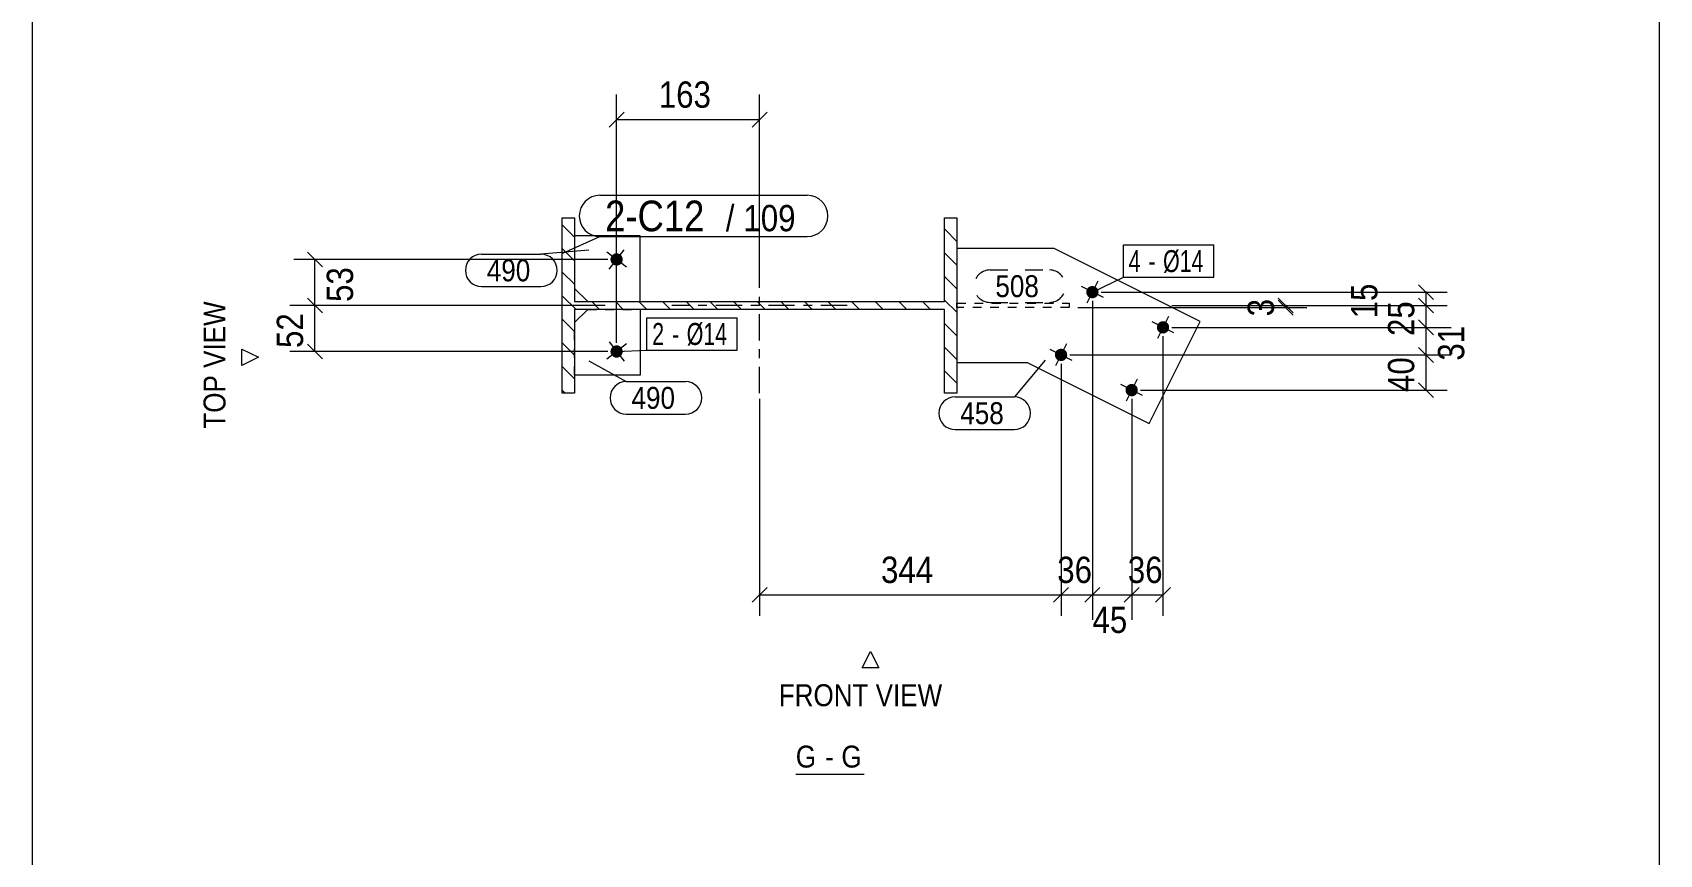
# Model space of a CAD drawing. Header units: millimetres. Extents: x 2 to 579, y 1 to 825.
# Drawn here: x 393.5 to 579, y 456.8 to 550.5 of the extents above; entities that cross this region are included whole.
import ezdxf

# ---------------------------------------------------------------- set-up
doc = ezdxf.new("R2010")
doc.units = ezdxf.units.MM
for name, pattern in [('XKITLINE00', [0]), ('XKITLINE01', [4, 1, -1, 1, -1]), ('XKITLINE02', [4, 2, -2]), ('XKITLINE03', [6, 3, -1, 1, -1])]:
    doc.linetypes.add(name, pattern=pattern)
for name, color, linetype, lineweight in [('Bolt', 3, 'Continuous', 0), ('BoltMark', 7, 'Continuous', 0), ('Dimensions', 7, 'Continuous', 0), ('DrawingSheet', 5, 'Continuous', 0), ('OtherObjectType', 7, 'Continuous', 0), ('Part', 2, 'Continuous', 0), ('PartMark', 7, 'Continuous', 0)]:
    doc.layers.add(name, color=color, linetype=linetype, lineweight=lineweight)
doc.styles.add('ARIAL', font='ARIAL.TTF')
doc.styles.add('ARIAL_NARROW', font='ARIALN.TTF')

# ---------------------------------------------------------------- blocks, each defined once
blk = doc.blocks.new('*A8')
at = {"layer": 'Part', "color": 7, "linetype": 'XKITLINE00', "lineweight": 0}
for p, q in [((498.89, 529.38), (498.89, 529.38)), ((498.89, 529.38), (498.89, 529.38)), ((455.29, 527.18), (453.89, 528.58)), ((497.54, 528.03), (497.49, 528.08)), ((498.89, 526.68), (497.54, 528.03)), ((455.29, 524.48), (453.89, 525.88)), ((498.89, 523.99), (497.49, 525.39)), ((455.29, 521.79), (453.89, 523.19)), ((498.89, 521.29), (497.49, 522.69)), ((455.46, 518.93), (453.89, 520.49)), ((458.15, 518.93), (457.25, 519.83)), ((460.85, 518.93), (459.95, 519.83)), ((463.54, 518.93), (462.64, 519.83)), ((466.23, 518.93), (465.33, 519.83)), ((468.93, 518.93), (468.03, 519.83)), ((471.62, 518.93), (470.72, 519.83)), ((474.32, 518.93), (473.42, 519.83)), ((477.01, 518.93), (476.11, 519.83)), ((479.71, 518.93), (478.81, 519.83)), ((482.4, 518.93), (481.5, 519.83)), ((485.09, 518.93), (484.19, 519.83)), ((487.79, 518.93), (486.89, 519.83)), ((490.48, 518.93), (489.58, 519.83)), ((493.18, 518.93), (492.28, 519.83)), ((495.87, 518.93), (494.97, 519.83)), ((498.89, 518.6), (497.49, 520)), ((455.29, 516.4), (453.89, 517.8)), ((498.89, 515.91), (497.49, 517.31)), ((455.29, 513.71), (453.89, 515.11)), ((498.89, 513.21), (497.49, 514.61)), ((455.29, 511.01), (453.89, 512.41)), ((498.89, 510.52), (497.49, 511.92)), ((454.23, 509.38), (453.89, 509.72))]:
    blk.add_line(p, q, dxfattribs=at)
blk = doc.blocks.new('*A137')
at = {"layer": 'Bolt'}
blk.add_hatch(color=3, dxfattribs=at).paths.add_polyline_path([(459.56, 525.08), (459.58, 525.11), (459.61, 525.13), (459.63, 525.15), (459.66, 525.18), (459.69, 525.2), (459.71, 525.22), (459.74, 525.23), (459.77, 525.25), (459.81, 525.27), (459.84, 525.28), (459.87, 525.29), (459.9, 525.3), (459.94, 525.31), (459.97, 525.32), (460, 525.32), (460.04, 525.32), (460.07, 525.33), (460.11, 525.33), (460.14, 525.32), (460.17, 525.32), (460.21, 525.32), (460.24, 525.31), (460.28, 525.3), (460.31, 525.29), (460.34, 525.28), (460.37, 525.27), (460.4, 525.25), (460.43, 525.24), (460.46, 525.22), (460.49, 525.2), (460.52, 525.18), (460.55, 525.16), (460.57, 525.13), (460.6, 525.11), (460.62, 525.08), (460.64, 525.06), (460.66, 525.03), (460.68, 525), (460.7, 524.97), (460.71, 524.94), (460.73, 524.91), (460.74, 524.88), (460.75, 524.85), (460.76, 524.81), (460.77, 524.78), (460.78, 524.75), (460.78, 524.71), (460.79, 524.68), (460.79, 524.64), (460.79, 524.61), (460.79, 524.58), (460.78, 524.54), (460.78, 524.51), (460.77, 524.47), (460.76, 524.44), (460.75, 524.41), (460.74, 524.37), (460.73, 524.34), (460.72, 524.31), (460.7, 524.28), (460.68, 524.25), (460.66, 524.22), (460.64, 524.2), (460.62, 524.17), (460.6, 524.14), (460.57, 524.12), (460.55, 524.1), (460.52, 524.07), (460.49, 524.05), (460.47, 524.03), (460.44, 524.02), (460.41, 524), (460.37, 523.99), (460.34, 523.97), (460.31, 523.96), (460.28, 523.95), (460.24, 523.94), (460.21, 523.94), (460.18, 523.93), (460.14, 523.93), (460.11, 523.93), (460.07, 523.93), (460.04, 523.93), (460.01, 523.93), (459.97, 523.94), (459.94, 523.94), (459.9, 523.95), (459.87, 523.96), (459.84, 523.97), (459.81, 523.99), (459.78, 524), (459.75, 524.02), (459.72, 524.03), (459.69, 524.05), (459.66, 524.07), (459.63, 524.09), (459.61, 524.12), (459.58, 524.14), (459.56, 524.17), (459.54, 524.19), (459.52, 524.22), (459.5, 524.25), (459.48, 524.28), (459.47, 524.31), (459.45, 524.34), (459.44, 524.37), (459.43, 524.4), (459.42, 524.44), (459.41, 524.47), (459.4, 524.5), (459.4, 524.54), (459.39, 524.57), (459.39, 524.61), (459.39, 524.64), (459.39, 524.68), (459.39, 524.71), (459.4, 524.74), (459.41, 524.78), (459.41, 524.81), (459.42, 524.84), (459.44, 524.88), (459.45, 524.91), (459.46, 524.94), (459.48, 524.97), (459.5, 525), (459.52, 525.03), (459.54, 525.06)], flags=17)
at = {"layer": 'Bolt', "color": 3, "linetype": 'XKITLINE00', "lineweight": 0}
for p, q in [((458.98, 525.49), (461.2, 523.77)), ((459.23, 523.52), (460.95, 525.73))]:
    blk.add_line(p, q, dxfattribs=at)
blk = doc.blocks.new('*A138')
at = {"layer": 'Bolt'}
blk.add_hatch(color=3, dxfattribs=at).paths.add_polyline_path([(460.66, 514.53), (460.68, 514.5), (460.7, 514.47), (460.72, 514.44), (460.73, 514.41), (460.74, 514.38), (460.75, 514.34), (460.76, 514.31), (460.77, 514.28), (460.78, 514.24), (460.78, 514.21), (460.79, 514.18), (460.79, 514.14), (460.79, 514.11), (460.79, 514.07), (460.78, 514.04), (460.78, 514), (460.77, 513.97), (460.76, 513.94), (460.75, 513.9), (460.74, 513.87), (460.73, 513.84), (460.71, 513.81), (460.7, 513.78), (460.68, 513.75), (460.66, 513.72), (460.64, 513.69), (460.62, 513.67), (460.6, 513.64), (460.57, 513.62), (460.55, 513.59), (460.52, 513.57), (460.49, 513.55), (460.46, 513.53), (460.43, 513.52), (460.4, 513.5), (460.37, 513.49), (460.34, 513.47), (460.31, 513.46), (460.28, 513.45), (460.24, 513.44), (460.21, 513.44), (460.17, 513.43), (460.14, 513.43), (460.11, 513.43), (460.07, 513.43), (460.04, 513.43), (460, 513.43), (459.97, 513.44), (459.94, 513.44), (459.9, 513.45), (459.87, 513.46), (459.84, 513.47), (459.81, 513.49), (459.77, 513.5), (459.74, 513.52), (459.71, 513.53), (459.69, 513.55), (459.66, 513.57), (459.63, 513.6), (459.61, 513.62), (459.58, 513.64), (459.56, 513.67), (459.54, 513.7), (459.52, 513.72), (459.5, 513.75), (459.48, 513.78), (459.46, 513.81), (459.45, 513.84), (459.44, 513.87), (459.42, 513.91), (459.41, 513.94), (459.41, 513.97), (459.4, 514.01), (459.39, 514.04), (459.39, 514.08), (459.39, 514.11), (459.39, 514.14), (459.39, 514.18), (459.4, 514.21), (459.4, 514.25), (459.41, 514.28), (459.42, 514.31), (459.43, 514.35), (459.44, 514.38), (459.45, 514.41), (459.47, 514.44), (459.48, 514.47), (459.5, 514.5), (459.52, 514.53), (459.54, 514.56), (459.56, 514.58), (459.58, 514.61), (459.61, 514.63), (459.63, 514.66), (459.66, 514.68), (459.69, 514.7), (459.72, 514.72), (459.75, 514.74), (459.78, 514.75), (459.81, 514.77), (459.84, 514.78), (459.87, 514.79), (459.9, 514.8), (459.94, 514.81), (459.97, 514.82), (460.01, 514.82), (460.04, 514.82), (460.07, 514.83), (460.11, 514.83), (460.14, 514.82), (460.18, 514.82), (460.21, 514.82), (460.24, 514.81), (460.28, 514.8), (460.31, 514.79), (460.34, 514.78), (460.37, 514.77), (460.41, 514.75), (460.44, 514.73), (460.47, 514.72), (460.49, 514.7), (460.52, 514.68), (460.55, 514.65), (460.57, 514.63), (460.6, 514.61), (460.62, 514.58), (460.64, 514.56)], flags=17)
at = {"layer": 'Bolt', "color": 3, "linetype": 'XKITLINE00', "lineweight": 0}
for p, q in [((461.2, 514.99), (458.98, 513.27)), ((459.23, 515.23), (460.95, 513.02))]:
    blk.add_line(p, q, dxfattribs=at)
blk = doc.blocks.new('*A139')
at = {"layer": 'Bolt'}
for points in [[(514, 520.29), (513.97, 520.31), (513.94, 520.33), (513.91, 520.35), (513.88, 520.37), (513.86, 520.39), (513.83, 520.42), (513.81, 520.44), (513.79, 520.47), (513.77, 520.5), (513.75, 520.52), (513.73, 520.55), (513.71, 520.58), (513.7, 520.61), (513.69, 520.65), (513.67, 520.68), (513.66, 520.71), (513.66, 520.74), (513.65, 520.78), (513.64, 520.81), (513.64, 520.85), (513.64, 520.88), (513.64, 520.92), (513.64, 520.95), (513.64, 520.98), (513.65, 521.02), (513.65, 521.05), (513.66, 521.08), (513.67, 521.12), (513.68, 521.15), (513.7, 521.18), (513.71, 521.21), (513.73, 521.24), (513.75, 521.27), (513.76, 521.3), (513.79, 521.33), (513.81, 521.36), (513.83, 521.38), (513.85, 521.41), (513.88, 521.43), (513.91, 521.45), (513.93, 521.47), (513.96, 521.49), (513.99, 521.51), (514.02, 521.52), (514.05, 521.54), (514.08, 521.55), (514.12, 521.56), (514.15, 521.57), (514.18, 521.58), (514.22, 521.59), (514.25, 521.59), (514.28, 521.6), (514.32, 521.6), (514.35, 521.6), (514.39, 521.6), (514.42, 521.6), (514.46, 521.59), (514.49, 521.58), (514.52, 521.58), (514.56, 521.57), (514.59, 521.55), (514.62, 521.54), (514.65, 521.53), (514.68, 521.51), (514.71, 521.49), (514.74, 521.47), (514.77, 521.45), (514.79, 521.43), (514.82, 521.41), (514.84, 521.38), (514.87, 521.36), (514.89, 521.33), (514.91, 521.31), (514.93, 521.28), (514.95, 521.25), (514.96, 521.22), (514.98, 521.19), (514.99, 521.15), (515, 521.12), (515.01, 521.09), (515.02, 521.06), (515.03, 521.02), (515.03, 520.99), (515.04, 520.95), (515.04, 520.92), (515.04, 520.89), (515.04, 520.85), (515.03, 520.82), (515.03, 520.78), (515.02, 520.75), (515.01, 520.72), (515, 520.68), (514.99, 520.65), (514.98, 520.62), (514.96, 520.59), (514.95, 520.56), (514.93, 520.53), (514.91, 520.5), (514.89, 520.47), (514.87, 520.45), (514.85, 520.42), (514.82, 520.4), (514.8, 520.37), (514.77, 520.35), (514.74, 520.33), (514.71, 520.31), (514.69, 520.29), (514.66, 520.28), (514.62, 520.26), (514.59, 520.25), (514.56, 520.24), (514.53, 520.23), (514.49, 520.22), (514.46, 520.21), (514.43, 520.21), (514.39, 520.2), (514.36, 520.2), (514.32, 520.2), (514.29, 520.2), (514.26, 520.21), (514.22, 520.21), (514.19, 520.22), (514.15, 520.23), (514.12, 520.24), (514.09, 520.25), (514.06, 520.26), (514.03, 520.27)], [(522.05, 516.27), (522.02, 516.29), (521.99, 516.31), (521.96, 516.33), (521.94, 516.35), (521.91, 516.37), (521.89, 516.4), (521.86, 516.42), (521.84, 516.45), (521.82, 516.48), (521.8, 516.5), (521.78, 516.53), (521.77, 516.56), (521.75, 516.6), (521.74, 516.63), (521.73, 516.66), (521.72, 516.69), (521.71, 516.73), (521.7, 516.76), (521.7, 516.79), (521.69, 516.83), (521.69, 516.86), (521.69, 516.9), (521.69, 516.93), (521.7, 516.96), (521.7, 517), (521.71, 517.03), (521.72, 517.07), (521.73, 517.1), (521.74, 517.13), (521.75, 517.16), (521.76, 517.19), (521.78, 517.22), (521.8, 517.25), (521.82, 517.28), (521.84, 517.31), (521.86, 517.34), (521.88, 517.36), (521.91, 517.39), (521.93, 517.41), (521.96, 517.43), (521.99, 517.45), (522.01, 517.47), (522.04, 517.49), (522.07, 517.51), (522.11, 517.52), (522.14, 517.53), (522.17, 517.55), (522.2, 517.56), (522.24, 517.56), (522.27, 517.57), (522.3, 517.58), (522.34, 517.58), (522.37, 517.58), (522.41, 517.58), (522.44, 517.58), (522.47, 517.58), (522.51, 517.57), (522.54, 517.56), (522.58, 517.56), (522.61, 517.55), (522.64, 517.54), (522.67, 517.52), (522.7, 517.51), (522.73, 517.49), (522.76, 517.47), (522.79, 517.46), (522.82, 517.43), (522.85, 517.41), (522.87, 517.39), (522.9, 517.37), (522.92, 517.34), (522.94, 517.31), (522.96, 517.29), (522.98, 517.26), (523, 517.23), (523.02, 517.2), (523.03, 517.17), (523.04, 517.14), (523.06, 517.1), (523.07, 517.07), (523.07, 517.04), (523.08, 517), (523.09, 516.97), (523.09, 516.94), (523.09, 516.9), (523.09, 516.87), (523.09, 516.83), (523.09, 516.8), (523.08, 516.76), (523.07, 516.73), (523.07, 516.7), (523.06, 516.66), (523.05, 516.63), (523.03, 516.6), (523.02, 516.57), (523, 516.54), (522.98, 516.51), (522.96, 516.48), (522.94, 516.45), (522.92, 516.43), (522.9, 516.4), (522.88, 516.38), (522.85, 516.35), (522.82, 516.33), (522.8, 516.31), (522.77, 516.29), (522.74, 516.27), (522.71, 516.26), (522.68, 516.24), (522.65, 516.23), (522.61, 516.22), (522.58, 516.21), (522.55, 516.2), (522.51, 516.19), (522.48, 516.19), (522.44, 516.18), (522.41, 516.18), (522.38, 516.18), (522.34, 516.18), (522.31, 516.19), (522.27, 516.19), (522.24, 516.2), (522.21, 516.21), (522.17, 516.22), (522.14, 516.23), (522.11, 516.24), (522.08, 516.26)], [(510.42, 513.13), (510.39, 513.15), (510.36, 513.17), (510.34, 513.19), (510.31, 513.21), (510.28, 513.23), (510.26, 513.26), (510.24, 513.28), (510.22, 513.31), (510.19, 513.34), (510.18, 513.37), (510.16, 513.4), (510.14, 513.43), (510.13, 513.46), (510.11, 513.49), (510.1, 513.52), (510.09, 513.55), (510.08, 513.59), (510.08, 513.62), (510.07, 513.65), (510.07, 513.69), (510.07, 513.72), (510.07, 513.76), (510.07, 513.79), (510.07, 513.83), (510.08, 513.86), (510.08, 513.89), (510.09, 513.93), (510.1, 513.96), (510.11, 513.99), (510.12, 514.02), (510.14, 514.06), (510.16, 514.09), (510.17, 514.12), (510.19, 514.14), (510.21, 514.17), (510.23, 514.2), (510.26, 514.22), (510.28, 514.25), (510.31, 514.27), (510.33, 514.29), (510.36, 514.31), (510.39, 514.33), (510.42, 514.35), (510.45, 514.37), (510.48, 514.38), (510.51, 514.39), (510.54, 514.41), (510.58, 514.42), (510.61, 514.42), (510.64, 514.43), (510.68, 514.44), (510.71, 514.44), (510.75, 514.44), (510.78, 514.44), (510.81, 514.44), (510.85, 514.44), (510.88, 514.43), (510.92, 514.43), (510.95, 514.42), (510.98, 514.41), (511.02, 514.4), (511.05, 514.38), (511.08, 514.37), (511.11, 514.35), (511.14, 514.34), (511.17, 514.32), (511.19, 514.3), (511.22, 514.27), (511.25, 514.25), (511.27, 514.23), (511.29, 514.2), (511.32, 514.18), (511.34, 514.15), (511.36, 514.12), (511.37, 514.09), (511.39, 514.06), (511.4, 514.03), (511.42, 514), (511.43, 513.96), (511.44, 513.93), (511.45, 513.9), (511.46, 513.86), (511.46, 513.83), (511.46, 513.8), (511.47, 513.76), (511.47, 513.73), (511.46, 513.69), (511.46, 513.66), (511.46, 513.63), (511.45, 513.59), (511.44, 513.56), (511.43, 513.53), (511.42, 513.49), (511.41, 513.46), (511.39, 513.43), (511.38, 513.4), (511.36, 513.37), (511.34, 513.34), (511.32, 513.31), (511.3, 513.29), (511.27, 513.26), (511.25, 513.24), (511.22, 513.21), (511.2, 513.19), (511.17, 513.17), (511.14, 513.15), (511.11, 513.13), (511.08, 513.12), (511.05, 513.1), (511.02, 513.09), (510.99, 513.08), (510.95, 513.07), (510.92, 513.06), (510.89, 513.05), (510.85, 513.05), (510.82, 513.04), (510.79, 513.04), (510.75, 513.04), (510.72, 513.04), (510.68, 513.05), (510.65, 513.05), (510.61, 513.06), (510.58, 513.07), (510.55, 513.08), (510.52, 513.09), (510.48, 513.1), (510.45, 513.12)], [(518.48, 509.11), (518.45, 509.13), (518.42, 509.15), (518.39, 509.17), (518.36, 509.19), (518.34, 509.21), (518.31, 509.24), (518.29, 509.26), (518.27, 509.29), (518.25, 509.32), (518.23, 509.35), (518.21, 509.38), (518.19, 509.41), (518.18, 509.44), (518.17, 509.47), (518.15, 509.5), (518.14, 509.53), (518.14, 509.57), (518.13, 509.6), (518.12, 509.64), (518.12, 509.67), (518.12, 509.7), (518.12, 509.74), (518.12, 509.77), (518.12, 509.81), (518.13, 509.84), (518.14, 509.87), (518.14, 509.91), (518.15, 509.94), (518.16, 509.97), (518.18, 510), (518.19, 510.04), (518.21, 510.07), (518.23, 510.1), (518.24, 510.12), (518.27, 510.15), (518.29, 510.18), (518.31, 510.2), (518.33, 510.23), (518.36, 510.25), (518.39, 510.27), (518.41, 510.29), (518.44, 510.31), (518.47, 510.33), (518.5, 510.35), (518.53, 510.36), (518.56, 510.38), (518.6, 510.39), (518.63, 510.4), (518.66, 510.41), (518.7, 510.41), (518.73, 510.42), (518.76, 510.42), (518.8, 510.42), (518.83, 510.42), (518.87, 510.42), (518.9, 510.42), (518.94, 510.41), (518.97, 510.41), (519, 510.4), (519.04, 510.39), (519.07, 510.38), (519.1, 510.36), (519.13, 510.35), (519.16, 510.33), (519.19, 510.32), (519.22, 510.3), (519.25, 510.28), (519.27, 510.26), (519.3, 510.23), (519.32, 510.21), (519.35, 510.18), (519.37, 510.16), (519.39, 510.13), (519.41, 510.1), (519.43, 510.07), (519.44, 510.04), (519.46, 510.01), (519.47, 509.98), (519.48, 509.95), (519.49, 509.91), (519.5, 509.88), (519.51, 509.85), (519.51, 509.81), (519.52, 509.78), (519.52, 509.74), (519.52, 509.71), (519.52, 509.67), (519.51, 509.64), (519.51, 509.61), (519.5, 509.57), (519.49, 509.54), (519.48, 509.51), (519.47, 509.47), (519.46, 509.44), (519.44, 509.41), (519.43, 509.38), (519.41, 509.35), (519.39, 509.32), (519.37, 509.29), (519.35, 509.27), (519.33, 509.24), (519.3, 509.22), (519.28, 509.19), (519.25, 509.17), (519.22, 509.15), (519.2, 509.13), (519.17, 509.12), (519.14, 509.1), (519.1, 509.08), (519.07, 509.07), (519.04, 509.06), (519.01, 509.05), (518.97, 509.04), (518.94, 509.03), (518.91, 509.03), (518.87, 509.03), (518.84, 509.02), (518.8, 509.02), (518.77, 509.03), (518.74, 509.03), (518.7, 509.03), (518.67, 509.04), (518.63, 509.05), (518.6, 509.06), (518.57, 509.07), (518.54, 509.08), (518.51, 509.1)]]:
    blk.add_hatch(color=3, dxfattribs=at).paths.add_polyline_path(points, flags=17)
at = {"layer": 'Bolt', "color": 3, "linetype": 'XKITLINE00', "lineweight": 0}
for p, q in [((515.59, 520.28), (513.09, 521.53)), ((514.96, 522.15), (513.71, 519.65)), ((523.02, 518.13), (521.77, 515.63)), ((523.64, 516.26), (521.14, 517.51)), ((512.02, 513.12), (509.51, 514.37)), ((511.39, 515), (510.14, 512.49)), ((520.07, 509.1), (517.57, 510.35)), ((519.44, 510.98), (518.19, 508.47))]:
    blk.add_line(p, q, dxfattribs=at)
blk = doc.blocks.new('*A140')
at = {"layer": 'Part', "color": 2, "linetype": 'XKITLINE00', "lineweight": 0}
for p, q in [((453.89, 509.38), (453.89, 529.38)), ((453.89, 529.38), (455.29, 529.38)), ((455.29, 529.38), (455.29, 519.83)), ((497.49, 519.83), (497.49, 529.38)), ((497.49, 529.38), (498.89, 529.38)), ((498.89, 529.38), (498.89, 509.38)), ((455.29, 519.83), (497.49, 519.83)), ((497.49, 518.93), (455.29, 518.93)), ((455.29, 518.93), (455.29, 509.38)), ((497.49, 509.38), (497.49, 518.93)), ((455.29, 509.38), (453.89, 509.38)), ((498.89, 509.38), (497.49, 509.38))]:
    blk.add_line(p, q, dxfattribs=at)
at = {"layer": 'Part', "color": 7, "linetype": 'XKITLINE03', "lineweight": 0}
for p, q in [((476.39, 509.38), (476.39, 529.38)), ((486.39, 519.38), (466.39, 519.38))]:
    blk.add_line(p, q, dxfattribs=at)
blk = doc.blocks.new('*A141')
at = {"layer": 'Part', "color": 2, "linetype": 'XKITLINE00', "lineweight": 0}
for p, q in [((462.79, 527.33), (455.29, 527.33)), ((462.79, 519.83), (462.79, 527.33)), ((455.29, 521.33), (456.79, 519.83))]:
    blk.add_line(p, q, dxfattribs=at)
at = {"layer": 'Part', "color": 7, "linetype": 'XKITLINE01', "lineweight": 0}
for p, q in [((455.29, 527.33), (455.29, 521.33)), ((456.79, 519.83), (462.79, 519.83))]:
    blk.add_line(p, q, dxfattribs=at)
blk = doc.blocks.new('*A142')
at = {"layer": 'Part', "color": 2, "linetype": 'XKITLINE00', "lineweight": 0}
for p, q in [((455.29, 517.43), (456.79, 518.93)), ((462.79, 518.93), (462.79, 511.43)), ((462.79, 511.43), (455.29, 511.43))]:
    blk.add_line(p, q, dxfattribs=at)
at = {"layer": 'Part', "color": 7, "linetype": 'XKITLINE01', "lineweight": 0}
for p, q in [((456.79, 518.93), (462.79, 518.93)), ((455.29, 511.43), (455.29, 517.43))]:
    blk.add_line(p, q, dxfattribs=at)
blk = doc.blocks.new('*A143')
at = {"layer": 'Part', "color": 7, "linetype": 'XKITLINE01', "lineweight": 0}
for p, q in [((498.89, 519.13), (498.89, 519.63)), ((498.89, 519.63), (498.89, 519.63)), ((498.89, 519.63), (511.69, 519.63)), ((511.69, 519.63), (511.69, 519.13)), ((511.69, 519.13), (498.89, 519.13))]:
    blk.add_line(p, q, dxfattribs=at)
blk = doc.blocks.new('*A144')
at = {"layer": 'Part', "color": 2, "linetype": 'XKITLINE00', "lineweight": 0}
for p, q in [((509.97, 525.88), (498.89, 525.88)), ((526.64, 517.56), (509.97, 525.88)), ((520.83, 505.92), (526.64, 517.56)), ((498.89, 512.88), (506.9, 512.88)), ((506.9, 512.88), (520.83, 505.92))]:
    blk.add_line(p, q, dxfattribs=at)
at = {"layer": 'Part', "color": 7, "linetype": 'XKITLINE01', "lineweight": 0}
blk.add_line((498.89, 525.88), (498.89, 512.88), dxfattribs=at)
blk = doc.blocks.new('*A162')
at = {"layer": 'DrawingSheet', "color": 5, "linetype": 'XKITLINE00', "lineweight": 0}
blk.add_line((579, 5), (579, 825), dxfattribs=at)
blk = doc.blocks.new('*A186')
at = {"layer": 'Dimensions', "color": 7, "linetype": 'XKITLINE00', "lineweight": 0}
blk.add_line((393.49, 170.35), (393.49, 638.89), dxfattribs=at)
blk = doc.blocks.new('*A367')
at = {"layer": 'Dimensions', "color": 7, "linetype": 'XKITLINE00', "lineweight": 0}
for p, q in [((424.84, 520.22), (426.54, 518.53)), ((458.79, 519.38), (422.84, 519.38)), ((425.69, 514.13), (425.69, 519.38)), ((459.09, 514.13), (422.84, 514.13)), ((424.84, 514.97), (426.54, 513.28))]:
    blk.add_line(p, q, dxfattribs=at)
at = {"layer": 'Dimensions', "color": 3, "style": 'ARIAL', "width": 0.85}
blk.add_text('52', height=3, rotation=90.0002, dxfattribs=at).set_placement((424.34, 514.53))
blk = doc.blocks.new('*A368')
at = {"layer": 'Dimensions', "color": 7, "linetype": 'XKITLINE00', "lineweight": 0}
for p, q in [((424.84, 525.47), (426.54, 523.78)), ((459.09, 524.63), (423.29, 524.63)), ((425.69, 519.38), (425.69, 524.63)), ((424.84, 520.22), (426.54, 518.53)), ((458.79, 519.38), (423.29, 519.38))]:
    blk.add_line(p, q, dxfattribs=at)
at = {"layer": 'Dimensions', "color": 3, "style": 'ARIAL', "width": 0.85}
blk.add_text('53', height=3, rotation=90.0002, dxfattribs=at).set_placement((430.04, 519.78))
blk = doc.blocks.new('*A369')
at = {"layer": 'Dimensions', "color": 7, "linetype": 'XKITLINE00', "lineweight": 0}
for p, q in [((551.54, 514.59), (553.24, 512.89)), ((511.77, 513.74), (554.79, 513.74)), ((552.39, 509.72), (552.39, 513.74)), ((551.54, 510.57), (553.24, 508.87)), ((519.82, 509.72), (554.79, 509.72))]:
    blk.add_line(p, q, dxfattribs=at)
at = {"layer": 'Dimensions', "color": 3}
for p in [(552.39, 513.74), (552.39, 509.72)]:
    blk.add_point(p, dxfattribs=at)
at = {"layer": 'Dimensions', "color": 3, "style": 'ARIAL', "width": 0.85}
blk.add_text('40', height=3, rotation=90.0002, dxfattribs=at).set_placement((551.04, 509.51))
blk = doc.blocks.new('*A370')
at = {"layer": 'Dimensions', "color": 7, "linetype": 'XKITLINE00', "lineweight": 0}
for p, q in [((551.54, 517.73), (553.24, 516.03)), ((523.39, 516.88), (555.24, 516.88)), ((552.39, 513.74), (552.39, 516.88)), ((551.54, 514.59), (553.24, 512.89)), ((511.77, 513.74), (555.24, 513.74))]:
    blk.add_line(p, q, dxfattribs=at)
at = {"layer": 'Dimensions', "color": 3}
for p in [(552.39, 516.88), (552.39, 513.74)]:
    blk.add_point(p, dxfattribs=at)
at = {"layer": 'Dimensions', "color": 3, "style": 'ARIAL', "width": 0.85}
blk.add_text('31', height=3, rotation=90.0002, dxfattribs=at).set_placement((556.74, 513.09))
blk = doc.blocks.new('*A371')
at = {"layer": 'Dimensions', "color": 7, "linetype": 'XKITLINE00', "lineweight": 0}
for p, q in [((551.54, 520.22), (553.24, 518.53)), ((523.39, 519.38), (554.79, 519.38)), ((551.54, 517.73), (553.24, 516.03)), ((552.39, 516.88), (552.39, 519.38)), ((523.39, 516.88), (554.79, 516.88))]:
    blk.add_line(p, q, dxfattribs=at)
at = {"layer": 'Dimensions', "color": 3}
for p in [(552.39, 519.38), (552.39, 516.88)]:
    blk.add_point(p, dxfattribs=at)
at = {"layer": 'Dimensions', "color": 3, "style": 'ARIAL', "width": 0.85}
blk.add_text('25', height=3, rotation=90.0002, dxfattribs=at).set_placement((551.04, 515.9))
blk = doc.blocks.new('*A372')
at = {"layer": 'Dimensions', "color": 7, "linetype": 'XKITLINE00', "lineweight": 0}
for p, q in [((551.54, 521.75), (553.24, 520.05)), ((515.34, 520.9), (554.79, 520.9)), ((551.54, 520.22), (553.24, 518.53)), ((552.39, 519.38), (552.39, 520.9)), ((523.39, 519.38), (554.79, 519.38))]:
    blk.add_line(p, q, dxfattribs=at)
at = {"layer": 'Dimensions', "color": 3}
for p in [(552.39, 520.9), (552.39, 519.38)]:
    blk.add_point(p, dxfattribs=at)
at = {"layer": 'Dimensions', "color": 3, "style": 'ARIAL', "width": 0.85}
blk.add_text('15', height=3, rotation=90.0002, dxfattribs=at).set_placement((546.84, 517.91))
blk = doc.blocks.new('*A373')
at = {"layer": 'Dimensions', "color": 7, "linetype": 'XKITLINE00', "lineweight": 0}
for p, q in [((535.54, 520.22), (537.24, 518.53)), ((535.54, 519.97), (537.24, 518.28)), ((512.69, 519.13), (538.79, 519.13)), ((523.39, 519.38), (538.79, 519.38)), ((536.39, 519.13), (536.39, 519.38))]:
    blk.add_line(p, q, dxfattribs=at)
at = {"layer": 'Dimensions', "color": 3}
for p in [(536.39, 519.38), (536.39, 519.13)]:
    blk.add_point(p, dxfattribs=at)
at = {"layer": 'Dimensions', "color": 3, "style": 'ARIAL', "width": 0.85}
blk.add_text('3', height=3, rotation=90.0002, dxfattribs=at).set_placement((535.04, 518.14))
blk = doc.blocks.new('*A374')
at = {"layer": 'Dimensions', "color": 7, "linetype": 'XKITLINE00', "lineweight": 0}
for p, q in [((510.77, 512.74), (510.77, 483.98)), ((476.39, 508.72), (476.39, 483.98)), ((477.24, 487.22), (475.54, 485.53)), ((476.39, 486.38), (510.77, 486.38)), ((511.61, 487.22), (509.92, 485.53))]:
    blk.add_line(p, q, dxfattribs=at)
at = {"layer": 'Dimensions', "color": 3}
for p in [(476.39, 486.38), (510.77, 486.38)]:
    blk.add_point(p, dxfattribs=at)
at = {"layer": 'Dimensions', "color": 3, "style": 'ARIAL', "width": 0.85}
blk.add_text('344', height=3, dxfattribs=at).set_placement((490.24, 487.73))
blk = doc.blocks.new('*A375')
at = {"layer": 'Dimensions', "color": 7, "linetype": 'XKITLINE00', "lineweight": 0}
for p, q in [((514.34, 519.9), (514.34, 483.98)), ((510.77, 512.74), (510.77, 483.98)), ((511.61, 487.22), (509.92, 485.53)), ((510.77, 486.38), (514.34, 486.38)), ((515.19, 487.22), (513.49, 485.53))]:
    blk.add_line(p, q, dxfattribs=at)
at = {"layer": 'Dimensions', "color": 3}
for p in [(510.77, 486.38), (514.34, 486.38)]:
    blk.add_point(p, dxfattribs=at)
at = {"layer": 'Dimensions', "color": 3, "style": 'ARIAL', "width": 0.85}
blk.add_text('36', height=3, dxfattribs=at).set_placement((510.33, 487.73))
blk = doc.blocks.new('*A376')
at = {"layer": 'Dimensions', "color": 7, "linetype": 'XKITLINE00', "lineweight": 0}
for p, q in [((514.34, 519.9), (514.34, 483.53)), ((518.82, 508.72), (518.82, 483.53)), ((515.19, 487.22), (513.49, 485.53)), ((514.34, 486.38), (518.82, 486.38)), ((519.67, 487.22), (517.97, 485.53))]:
    blk.add_line(p, q, dxfattribs=at)
at = {"layer": 'Dimensions', "color": 3}
for p in [(514.34, 486.38), (518.82, 486.38)]:
    blk.add_point(p, dxfattribs=at)
at = {"layer": 'Dimensions', "color": 3, "style": 'ARIAL', "width": 0.85}
blk.add_text('45', height=3, dxfattribs=at).set_placement((514.35, 482.03))
blk = doc.blocks.new('*A377')
at = {"layer": 'Dimensions', "color": 7, "linetype": 'XKITLINE00', "lineweight": 0}
for p, q in [((522.39, 515.88), (522.39, 483.98)), ((518.82, 508.72), (518.82, 483.98)), ((519.67, 487.22), (517.97, 485.53)), ((518.82, 486.38), (522.39, 486.38)), ((523.24, 487.22), (521.54, 485.53))]:
    blk.add_line(p, q, dxfattribs=at)
at = {"layer": 'Dimensions', "color": 3}
for p in [(518.82, 486.38), (522.39, 486.38)]:
    blk.add_point(p, dxfattribs=at)
at = {"layer": 'Dimensions', "color": 3, "style": 'ARIAL', "width": 0.85}
blk.add_text('36', height=3, dxfattribs=at).set_placement((518.38, 487.73))
blk = doc.blocks.new('*A378')
at = {"layer": 'Dimensions', "color": 7, "linetype": 'XKITLINE00', "lineweight": 0}
for p, q in [((460.09, 515.13), (460.09, 543.43)), ((476.39, 524.33), (476.39, 543.43)), ((460.94, 541.42), (459.24, 539.73)), ((460.09, 540.58), (476.39, 540.58)), ((477.24, 541.42), (475.54, 539.73))]:
    blk.add_line(p, q, dxfattribs=at)
at = {"layer": 'Dimensions', "color": 3, "style": 'ARIAL', "width": 0.85}
blk.add_text('163', height=3, dxfattribs=at).set_placement((464.9, 541.93))
blk = doc.blocks.new('*A379')
at = {"layer": 'BoltMark', "color": 7, "linetype": 'XKITLINE00', "lineweight": 0}
for p, q in [((517.87, 526.29), (528.17, 526.29)), ((517.87, 522.59), (517.87, 526.29)), ((528.17, 522.59), (528.17, 526.29)), ((514.34, 520.9), (517.87, 522.59)), ((517.87, 522.59), (528.17, 522.59))]:
    blk.add_line(p, q, dxfattribs=at)
at = {"layer": 'BoltMark', "color": 3, "style": 'ARIAL_NARROW', "width": 0.85}
for s, p in [('4', (518.47, 523.19)), ('Ø14', (522.4, 523.19)), ('-', (520.74, 523.19))]:
    blk.add_text(s, height=2.5, dxfattribs=at).set_placement(p)
blk = doc.blocks.new('*A380')
at = {"layer": 'BoltMark', "color": 7, "linetype": 'XKITLINE00', "lineweight": 0}
for p, q in [((463.55, 517.98), (473.85, 517.98)), ((463.55, 514.28), (463.55, 517.98)), ((473.85, 514.28), (473.85, 517.98)), ((460.09, 514.13), (463.55, 514.28)), ((463.55, 514.28), (473.85, 514.28))]:
    blk.add_line(p, q, dxfattribs=at)
at = {"layer": 'BoltMark', "color": 3, "style": 'ARIAL_NARROW', "width": 0.85}
for s, p in [('2', (464.15, 514.88)), ('-', (466.42, 514.88)), ('Ø14', (468.08, 514.88))]:
    blk.add_text(s, height=2.5, dxfattribs=at).set_placement(p)
blk = doc.blocks.new('*A381')
at = {"layer": 'PartMark', "color": 7, "linetype": 'XKITLINE00', "lineweight": 0}
for p, q in [((508.94, 513.15), (505.44, 508.94)), ((498.68, 508.94), (505.44, 508.94)), ((498.68, 505.24), (505.44, 505.24))]:
    blk.add_line(p, q, dxfattribs=at)
for centre, start, end in [((498.68, 507.09), 90, 270), ((505.44, 507.09), 270, 90)]:
    blk.add_arc(centre, 1.85, start, end, dxfattribs=at)
at = {"layer": 'PartMark', "color": 3, "style": 'ARIAL', "width": 0.85}
blk.add_text('458', height=2.5, dxfattribs=at).set_placement((499.28, 505.84))
blk = doc.blocks.new('*A382')
at = {"layer": 'PartMark', "color": 7, "linetype": 'XKITLINE02', "lineweight": 0}
for p, q in [((502.68, 523.43), (509.44, 523.43)), ((502.68, 519.73), (509.44, 519.73))]:
    blk.add_line(p, q, dxfattribs=at)
for centre, start, end in [((502.68, 521.58), 90, 270), ((509.44, 521.58), 270, 90)]:
    blk.add_arc(centre, 1.85, start, end, dxfattribs=at)
at = {"layer": 'PartMark', "color": 3, "style": 'ARIAL', "width": 0.85}
blk.add_text('508', height=2.5, dxfattribs=at).set_placement((503.28, 520.33))
blk = doc.blocks.new('*A383')
at = {"layer": 'PartMark', "color": 7, "linetype": 'XKITLINE00', "lineweight": 0}
for p, q in [((456.94, 513.08), (461.19, 510.69)), ((461.19, 510.69), (467.95, 510.69)), ((461.19, 506.99), (467.95, 506.99))]:
    blk.add_line(p, q, dxfattribs=at)
for centre, start, end in [((461.19, 508.84), 90, 270), ((467.95, 508.84), 270, 90)]:
    blk.add_arc(centre, 1.85, start, end, dxfattribs=at)
at = {"layer": 'PartMark', "color": 3, "style": 'ARIAL', "width": 0.85}
blk.add_text('490', height=2.5, dxfattribs=at).set_placement((461.79, 507.59))
blk = doc.blocks.new('*A384')
at = {"layer": 'PartMark', "color": 7, "linetype": 'XKITLINE00', "lineweight": 0}
for p, q in [((444.69, 525.23), (451.46, 525.23)), ((456.94, 525.67), (451.46, 525.23)), ((444.69, 521.53), (451.46, 521.53))]:
    blk.add_line(p, q, dxfattribs=at)
for centre, start, end in [((444.69, 523.38), 90, 270), ((451.46, 523.38), 270, 90)]:
    blk.add_arc(centre, 1.85, start, end, dxfattribs=at)
at = {"layer": 'PartMark', "color": 3, "style": 'ARIAL', "width": 0.85}
blk.add_text('490', height=2.5, dxfattribs=at).set_placement((445.29, 522.13))
blk = doc.blocks.new('*A385')
at = {"layer": 'PartMark', "color": 7, "linetype": 'XKITLINE00', "lineweight": 0}
for p, q in [((458.18, 531.94), (481.83, 531.94)), ((453.94, 525.35), (458.18, 527.24)), ((458.18, 527.24), (481.83, 527.24))]:
    blk.add_line(p, q, dxfattribs=at)
for centre, start, end in [((458.18, 529.59), 90, 270), ((481.83, 529.59), 270, 90)]:
    blk.add_arc(centre, 2.35, start, end, dxfattribs=at)
at = {"layer": 'PartMark', "color": 1, "style": 'ARIAL', "width": 0.85}
blk.add_text('2-C12', height=3.5, dxfattribs=at).set_placement((458.78, 527.84))
at = {"layer": 'PartMark', "color": 3, "style": 'ARIAL', "width": 0.85}
for s, p in [('/', (472.54, 527.84)), ('109', (474.55, 527.84))]:
    blk.add_text(s, height=3, dxfattribs=at).set_placement(p)
blk = doc.blocks.new('*A386')
at = {"layer": 'OtherObjectType', "color": 7, "linetype": 'XKITLINE00', "lineweight": 0}
for p, q in [((417.36, 512.54), (417.36, 514.41)), ((417.36, 514.41), (419.24, 513.48)), ((419.24, 513.48), (417.36, 512.54)), ((419.24, 513.48), (419.24, 513.48)), ((488.1, 478.05), (489.04, 479.93)), ((489.04, 479.93), (489.98, 478.05)), ((489.04, 479.93), (489.04, 479.93)), ((489.98, 478.05), (488.1, 478.05)), ((480.52, 465.93), (488.31, 465.93))]:
    blk.add_line(p, q, dxfattribs=at)
at = {"layer": 'OtherObjectType', "color": 7, "style": 'ARIAL', "width": 0.85}
blk.add_text('TOP VIEW', height=2.5, rotation=90, dxfattribs=at).set_placement((415.49, 505.33))
for s, p in [('FRONT VIEW', (478.58, 473.68)), ('G', (480.52, 466.68)), ('-', (483.86, 466.68)), ('G', (485.72, 466.68))]:
    blk.add_text(s, height=2.5, dxfattribs=at).set_placement(p)

msp = doc.modelspace()

# ---------------------------------------------------------------- block references
at = {"lineweight": 0}
for name in ['*A162', '*A186', '*A378', '*A385', '*A8', '*A140', '*A141', '*A368', '*A384', '*A137', '*A144', '*A379', '*A382', '*A139', '*A372', '*A367', '*A143', '*A375', '*A373', '*A376', '*A371', '*A142', '*A380', '*A370', '*A377', '*A138', '*A369', '*A383', '*A374', '*A381']:
    msp.add_blockref(name, (0, 0), dxfattribs=at)
at = {"layer": 'OtherObjectType', "lineweight": 0}
msp.add_blockref('*A386', (0, 0), dxfattribs=at)

doc.saveas('drawing.dxf')
